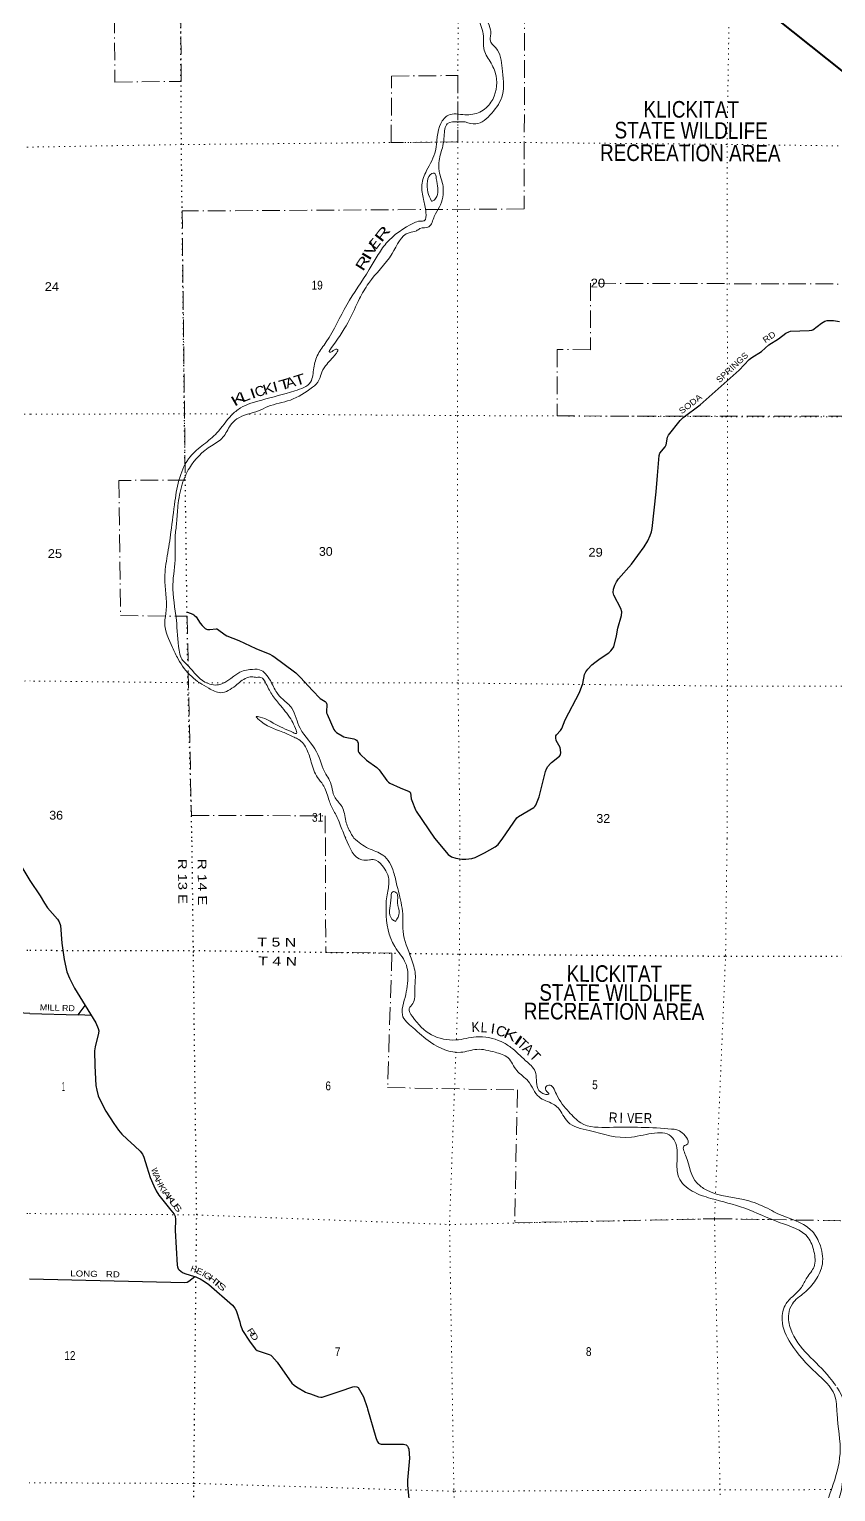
# Model space of a CAD drawing. Header units: feet. Extents: x -256679 to 5, y -731788 to -547785.
# Drawn here: x -31912 to -15892, y -607831 to -578768 of the extents above; entities that cross this region are included whole.
import ezdxf
from ezdxf.enums import TextEntityAlignment as Align

# ---------------------------------------------------------------- set-up
doc = ezdxf.new("R2010")
doc.units = ezdxf.units.FT
doc.header["$LTSCALE"] = 70
doc.linetypes.add('DOT_DASHED', pattern=[7.7, 5, -1.2, 0.3, -1.2])
doc.linetypes.add('DOTTED', pattern=[1.5, 0.3, -1.2])
for name, color, linetype, lineweight in [('26', 7, 'Continuous', 40), ('29', 7, 'Continuous', 25), ('39', 7, 'Continuous', 13), ('44', 7, 'DOT_DASHED', 13), ('6', 7, 'DOTTED', 25), ('7', 7, 'DOTTED', 13)]:
    doc.layers.add(name, color=color, linetype=linetype, lineweight=lineweight)
doc.layers.add('30', color=7, linetype='Continuous')
doc.layers.add('41', color=7, linetype='Continuous')

msp = doc.modelspace()

# ---------------------------------------------------------------- linework, layer by layer
at = {"layer": '26'}
msp.add_lwpolyline([(-17786.57, -577984.7), (-12226.01, -582419.05), (-12124.84, -582512.43), (-12025.01, -582622.07), (-11869.21, -582853.37), (-11058.31, -584280.51), (-10936.49, -584456.86), (-10856.26, -584543), (-10697.84, -584685.91), (-10505.93, -584800.74), (-9226.97, -585393.34), (-8921.8, -585546.39), (-8791.12, -585633.76), (-8617.34, -585781.67), (-8382.84, -585998.3), (-4484.51, -589913.02), (-4294.41, -590167.39), (-4136.49, -590435.53), (-4016.82, -590725.41), (-3561.1, -591991.06), (-3509.28, -592103.04), (-3454.7, -592194.57), (-3310.19, -592392.38), (-1334.84, -594856.62)], dxfattribs=at)
at = {"layer": '29'}
msp.add_line((-32407.21, -594834.01), (-31898.34, -595683.3), dxfattribs=at)
for points in [[(-22506.42, -594845.73), (-22224.03, -594437.48), (-22193.78, -594412.12), (-21892.31, -594234.64), (-21867.55, -594214.2), (-21848.5, -594186.97), (-21782.46, -594021.62), (-21656.06, -593518.85), (-21634.88, -593468.13), (-21607.67, -593419.12), (-21558.69, -593359.21), (-21538.5, -593337.88), (-21376.37, -593214.9), (-21357.23, -593187.41), (-21351.87, -593138.66), (-21365.96, -593043.4), (-21442.67, -592900.84), (-21453.92, -592847.3), (-21451.2, -592811.9), (-21439.7, -592790.9), (-21358.97, -592705.59), (-21331.47, -592662.14), (-21267.08, -592488.43), (-20980.43, -591950.97), (-20912.85, -591769.6), (-20879.27, -591589.94), (-20853.89, -591534.87), (-20817.16, -591485.85), (-20737.61, -591397.17), (-20679.73, -591352.43), (-20574.55, -591270.55), (-20402.17, -591159.1), (-20361.35, -591123.71), (-20331.03, -591090.6), (-20301.49, -591039.3), (-20246.68, -590821.39), (-20219.35, -590669.68), (-20145.15, -590418.38), (-20142.29, -590342.24), (-20157.95, -590282.33), (-20301.53, -590013.27), (-20312.37, -589963.75), (-20304.21, -589895.68), (-20276.99, -589816.71), (-20245.2, -589747.84), (-20208.96, -589691.46), (-19948.19, -589396.39), (-19696.01, -589054.3), (-19622.2, -588933.23), (-19574.92, -588825.58), (-19553.15, -588757.5), (-19540.09, -588691.99), (-19461.68, -587962.92), (-19434.79, -587635.27), (-19402.12, -587240.85), (-19386.91, -587193.84), (-19281.84, -587068.75), (-19263.34, -587025.74), (-19236.13, -586873.26), (-19214.36, -586837.86), (-18983.29, -586543.38), (-18920.46, -586486.61), (-18586.65, -586230.73), (-17808.85, -585545.33), (-17611.02, -585331.02), (-17561.21, -585293.98), (-17369.7, -585173.05), (-17222.55, -585038.3), (-17027.55, -584917.93), (-16884.99, -584809.3), (-16826.48, -584779.35), (-16788.28, -584765.94), (-16416.94, -584754.84), (-16369.32, -584746.67), (-16348.19, -584739.52), (-16175.11, -584610.98), (-16108.08, -584572.41), (-16063.18, -584558.79), (-15938.72, -584558.92), (-15818.93, -584577.89)], [(-28765.83, -590350.36), (-28663.76, -590393.95), (-28639.95, -590407.57), (-28620.52, -590423.51), (-28598.45, -590445.69), (-28515.84, -590568.3), (-28476, -590617.23), (-28418.85, -590677.14), (-28394.36, -590690.75), (-28373.27, -590696.2), (-28351.05, -590699.59), (-28328.37, -590698.92), (-28201.84, -590682.58), (-28184.15, -590683.95), (-28171.01, -590689.05), (-28020.88, -590802.39), (-27990.23, -590820.47), (-27749.14, -590914.39), (-27408.63, -591071.1), (-27135.13, -591187.68), (-27085.99, -591213.66), (-27052.13, -591235.33), (-26642.59, -591536.21), (-26617.17, -591557.33), (-26522.31, -591652.76)], [(-26522.31, -591652.76), (-26286.41, -591911.88), (-26133.81, -592065.05), (-26103.12, -592088.97), (-26036.45, -592128.45), (-26016.58, -592147.97), (-26005.15, -592163.85), (-26002.43, -592182.91), (-26009.23, -592338.11), (-26006.51, -592354.45), (-25996.6, -592376.04), (-25859.39, -592687.03), (-25840.52, -592711.15), (-25807.86, -592741.1), (-25663.64, -592828.23), (-25634.8, -592838.8), (-25463.1, -592866.18), (-25432.34, -592879.97), (-25410.57, -592899.03), (-25391.52, -592920.81), (-25377.92, -592956.84), (-25380.63, -593097.8), (-25376.56, -593114.14), (-25367.55, -593140.85), (-25337.09, -593176.76), (-25210.92, -593290.06), (-25005.11, -593438.17), (-24958.75, -593488.03), (-24809.18, -593699.56), (-24776.96, -593731.41), (-24749.31, -593748.58), (-24546.03, -593845.24), (-24364.26, -593914.67), (-24344.54, -593928.29), (-24336.96, -593942.9), (-24322.77, -594058.99), (-24314.3, -594093.02), (-24239.77, -594278.18), (-24224.22, -594307.67), (-23864.8, -594844.38)], [(-23864.8, -594844.38), (-23593.09, -595165.36), (-23524.66, -595214.69), (-23435.46, -595242.15), (-23318.83, -595262.74), (-23239.92, -595262.74), (-23123.29, -595249.01), (-23051.25, -595224.98), (-22870.59, -595132.99), (-22660.17, -595015.59), (-22598.42, -594967.54), (-22506.42, -594845.73)], [(-31898.34, -595683.3), (-31694.51, -595988.96), (-31612.03, -596131.75), (-31548.65, -596227.31), (-31349.68, -596450.43), (-31316.47, -596503.99), (-31291.36, -596577.44), (-31265.71, -596929.86), (-31219.32, -597253.68), (-31164.57, -597498.43), (-31111.25, -597627.84), (-31013.59, -597826.14), (-30587.14, -598514), (-30540.06, -598626.75), (-30529.77, -598671.38), (-30534.68, -598718.97), (-30602.54, -598989.91), (-30615.54, -599066.13), (-30612.06, -599365.42), (-30591.45, -599759.09), (-30572.65, -599852.21), (-30540.07, -599962.05), (-30476.57, -600104.78), (-30392.04, -600269.66), (-30229.6, -600514.71), (-30140.41, -600645.15), (-30076.3, -600726.3), (-29967.79, -600822.96), (-29815.06, -600961.9), (-29711.59, -601060.5), (-29663.56, -601122.29), (-29634.12, -601179.24), (-29575.84, -601373.84)], [(-31901.98, -598326.77), (-32860.66, -598276.12)], [(-31901.98, -598326.77), (-30943.15, -598355.57), (-30938.05, -598356.02)], [(-30676.72, -598369.51), (-30938.05, -598356.02), (-30801.76, -598167.82)], [(-29575.84, -601373.84), (-29513.14, -601583.18), (-29438.86, -601753.9), (-29394.27, -601853.45), (-29338.04, -601939.07), (-29100.79, -602234.86), (-29032.35, -602316.87), (-29011.77, -602358.06), (-29008.34, -602419.85), (-29015.94, -602640.73), (-28975.75, -603329.5), (-28968.03, -603362.11), (-28962.88, -603380.99), (-28952.59, -603398.16), (-28933.72, -603422.19), (-28865.11, -603471.96), (-28822.08, -603494.7), (-28628.3, -603552.24), (-28624.18, -603553.85)], [(-31909.24, -603602.89), (-28821.84, -603671.42), (-28777.63, -603664.19), (-28739.9, -603643.59), (-28624.18, -603553.85)], [(-28624.18, -603553.85), (-28563.05, -603577.67), (-28516.91, -603600.68), (-28432.87, -603650.46), (-28348.11, -603710.74), (-27871.96, -604122.44), (-27825.62, -604185.96), (-27799.91, -604232.29), (-27728.91, -604457.3), (-27714.15, -604520.63), (-27692.6, -604583.91), (-27675.56, -604625.33), (-27535.7, -604839.34), (-27443.14, -604965.16), (-27419.12, -604996.06), (-27386.92, -605022.45), (-27365.95, -605033.82), (-27144.68, -605100.75), (-27115.84, -605115.5), (-27091.51, -605135.08), (-26987.2, -605254.38), (-26693.59, -605670.8), (-26652.39, -605711.77), (-26602.65, -605746.1), (-26424.26, -605850.79), (-26393.38, -605864.52), (-26328.01, -605886.57), (-26166.97, -605946.91), (-26122.37, -605952.06), (-26093.09, -605949.4), (-25733.99, -605831.8), (-25487.72, -605747.8), (-25442.26, -605740.93), (-25404.53, -605747.8), (-25381.37, -605761.53), (-25350.5, -605802.73), (-25274.21, -605943.38), (-25197.65, -606156.44), (-25190.32, -606182.58)], [(-25190.32, -606182.58), (-25030.24, -606753.29), (-25003.15, -606827.38), (-24971.88, -606863.88), (-24958.55, -606872.01), (-24924.25, -606885.74), (-24791.22, -606886.42), (-24480.12, -606885.17), (-24426.82, -606896.04), (-24399.37, -606923.5), (-24382.22, -606954.39), (-24373.61, -606983.84), (-24361.32, -607160.59), (-24401.09, -607599.74), (-24398.71, -607704.73), (-24360.03, -608098.43)]]:
    msp.add_lwpolyline(points, dxfattribs=at)
at = {"layer": '39'}
for points in [[(-31871.67, -575648.58), (-31632.19, -576045.56), (-31310.01, -576201.92), (-30918.62, -576187.98), (-30480.7, -576110.06), (-30384.37, -576108.57), (-30070.82, -576021.94), (-29912.32, -576026.82), (-29540.51, -576277.81), (-29203.91, -576717.34), (-29171.59, -577028.73), (-29180.47, -577177.26), (-29114.75, -577263.95), (-28808.27, -577359.99), (-28364.51, -577312.21), (-27879.52, -577073.91), (-27422.84, -576526.26), (-26875.26, -575874.7), (-26548.98, -575667.66), (-26482.32, -575591.73), (-26500.21, -575561.52), (-26407.67, -575521.86), (-26146, -575384.75), (-25834.9, -575374.4), (-25727.03, -575459.31), (-25695.7, -575594.01), (-25529.14, -575942.26), (-25425.45, -576057.27), (-25011.36, -575935.04), (-24054.38, -575627.04), (-23344.24, -575319.69), (-23263.18, -575183.6), (-23311.33, -575181.33), (-23470.33, -575262.79), (-23757.27, -575259.22), (-23889.24, -575176.18), (-24059.53, -575127.07), (-24149.84, -575128.58), (-24226.58, -575212.49), (-24300.02, -575420.9), (-24373.38, -575615.26), (-24510.44, -575718.92), (-24711.44, -575776.05), (-24777.81, -575801.79), (-24791.57, -575751.52), (-24841.88, -575775.34), (-25054.94, -575836.42), (-25253.39, -575799.2), (-25425.72, -575756.1), (-25417.57, -575734.06), (-25124.47, -575713.57), (-24943.76, -575696.48), (-24819.03, -575640.94), (-24596.31, -575646.17), (-24437.11, -575530.59), (-24326.88, -575205.92), (-24272.05, -575093.78), (-24181.18, -574995.9), (-23926.61, -575045.47), (-23814.73, -575130.41), (-23648.24, -575143.36), (-23280.75, -575097.17), (-23020.16, -575146.78), (-22717.54, -575216.69), (-22308.31, -575588.36), (-22065.78, -575987.22), (-21905.27, -576339.46), (-21934.06, -576459.77), (-21868.29, -576538.44), (-21860.82, -576634.85), (-21859.69, -576787.45), (-21816.14, -576892.09), (-21813.31, -577096.9), (-21942.78, -577276.9), (-21981.8, -577431.29), (-22156.19, -577745.57), (-22418.51, -577997.12), (-22800.32, -578089.41), (-22926.88, -578112.81), (-22963.43, -578186.9), (-22906, -578319.73), (-22813.27, -578595.3), (-22750.12, -578780.37), (-22746.76, -578892.82), (-22757.29, -578979.1), (-22641.83, -579140.35), (-22519.71, -579540.57), (-22512.74, -580070.67), (-22725.56, -580438.95), (-23043.84, -580650.04), (-23252.32, -580610.76)], [(-25626.18, -594844.86), (-25742.78, -594559.46), (-25814.04, -594388.41), (-25877.64, -594281.65), (-25964.68, -594064.33), (-26077.43, -593780.62), (-26184.97, -593637.48), (-26309.65, -593335.63), (-26396.5, -593084.18), (-26559.89, -592882.51), (-26651.94, -592837.84), (-26878.1, -592734.21), (-27372.23, -592468.49), (-27402.11, -592430.18), (-27327.9, -592436.61), (-27037.71, -592572.71), (-26667.46, -592745.39), (-26603.35, -592763.81), (-26622.85, -592665.32), (-26696.2, -592508.32), (-26917.23, -592211.96), (-27078.61, -592008.3), (-27203.72, -591780.73), (-27313.32, -591647.62), (-27389.57, -591647.21), (-27501.88, -591634.55), (-27592.31, -591656.14), (-27815.96, -591813.54), (-28111.75, -591952.48), (-28348.04, -591864.85), (-28684.94, -591632.85), (-28954.73, -591283.3), (-29067.78, -591051.79), (-29219.48, -590563.07), (-29191.96, -590314.25), (-29220.34, -589667.58), (-29169.67, -589232.17), (-29096.71, -588758.72), (-29018.92, -588144.76), (-28921.89, -587673.45), (-28716.84, -587262.97), (-28448.55, -587019.48), (-28184.33, -586788.01), (-27897.37, -586440.22), (-27715.93, -586294.64), (-27291.59, -586136.32), (-26636.35, -585953.16), (-26324.31, -585780.18), (-26260.47, -585497.43), (-26174.63, -585226.85), (-26014.69, -584982.76), (-25603.07, -584244.13), (-25159.57, -583545.82), (-24999.48, -583275.64), (-24819.42, -583021.63), (-24269.25, -582617.04), (-24146.62, -582579.56), (-24066.32, -582573.97), (-24033.27, -582409.51), (-24079.92, -582148.24), (-24112.39, -581862.96), (-24018.44, -581578.36), (-23841.57, -581181.78), (-23738.1, -580638.23), (-23586.67, -580476.42), (-23257.5, -580466.17), (-22960.21, -580413.57), (-22740.36, -580220.01), (-22639, -579694.52), (-22755.76, -579410.79), (-22884.7, -579151.08), (-22889.31, -578906.1), (-22928.45, -578733.22), (-23109.29, -578077.69), (-23064.33, -577937.39), (-22971.6, -577863.6), (-22865.75, -577952.52), (-22743.41, -577963.23), (-22504.09, -577874.18), (-22266.25, -577692.76), (-22279.15, -577493.92), (-22400.22, -577260.36), (-22380.46, -576965.32), (-22365.57, -576471.48), (-22319.05, -576060.13), (-22391.93, -575822.81), (-22682.48, -575399.59), (-22846.41, -575292.29), (-23137.63, -575334.87), (-23431.56, -575499.92), (-23869.99, -575666.19)], [(-23252.32, -580610.76), (-23378.73, -580608.06), (-23607.73, -580648.98), (-23669.33, -580891.59), (-23696.54, -581086.19), (-23772.47, -581378.92), (-23767.67, -581589.77), (-23693.16, -581893.35), (-23763.74, -582300.55), (-23867.15, -582486.71), (-23974.7, -582692.93), (-24151.5, -582730.12), (-24221.99, -582773.9), (-24364.68, -582811.27), (-24704.2, -583225.04), (-25173.18, -583818.8), (-25349.51, -584121.02), (-25904.95, -585091.78), (-25943.62, -585185.94), (-25923.55, -585186.05), (-25822.86, -585124.35), (-25784.77, -585130.59), (-25811.27, -585202.72), (-26027.46, -585458.54), (-26116.72, -585624.71), (-26157.54, -585744.95), (-26286.77, -585882.79), (-26725.7, -586137.4), (-27171.95, -586267.48), (-27357.03, -586348.79), (-27787.41, -586511.09), (-27914.56, -586636.89), (-28064.44, -586877.01), (-28292.17, -587044.42), (-28732.19, -587487.76), (-28872.49, -587806.24), (-28959.28, -588241.46), (-28985.3, -588578.63), (-29012.95, -588849.53), (-29011.21, -589245.08), (-29058.6, -589807), (-28990.4, -590508.1), (-28935.67, -591108.73), (-28894.39, -591259.54), (-28750.87, -591426.97), (-28421.58, -591741.98), (-28152.99, -591795.64), (-27665.77, -591519.21), (-27529.16, -591493.85), (-27340.53, -591494.88), (-27123.06, -591712.91), (-26993.99, -591950.53), (-26874.35, -592083.7), (-26698.77, -592259.33), (-26611.61, -592456.57), (-26530.51, -592659.8), (-26204.1, -593127.39), (-26020.05, -593574.13), (-25946.5, -593694.99), (-25836.11, -594040.94), (-25698.67, -594218.37), (-25624.06, -594503.89), (-25525.09, -594741.35), (-25463.12, -594843.94)], [(-23923.61, -582185.23), (-23992.8, -582004.15), (-24003.58, -581785.25), (-23914.42, -581635.15), (-23868.23, -581629.37), (-23826.71, -581736.01), (-23795.7, -581926.92), (-23818.73, -582093.45), (-23869.31, -582165.45), (-23923.61, -582185.23)], [(-25626.87, -594843.94), (-25302.49, -595273.29), (-25154.08, -595274.69), (-25077.91, -595268.36), (-24902.87, -595383.96), (-24766.93, -595698.28), (-24803.69, -595967.19), (-24824.1, -596298.2), (-24652.15, -596997.45), (-24435.91, -597329.49), (-24392.08, -597674.27), (-24476.08, -598119.86), (-24500.98, -598354.62), (-24293.15, -598608.48), (-23940.77, -598897.84), (-23342.17, -599097.94), (-23019.59, -599040.46), (-22660.35, -599097.14), (-22401.1, -599208.39), (-22225.36, -599462.38), (-22001.73, -599670.04), (-21785.57, -599986.04), (-21508.13, -600127.29), (-21407.47, -600205.1), (-21213.57, -600481.07), (-20791.58, -600653.83), (-19948.68, -600782.73), (-19132.43, -600797.42), (-19057.44, -600955.55), (-19045.65, -601308.49), (-19010.17, -601585.12), (-18744.1, -601856.79), (-18372.39, -602001.66), (-17699.61, -602197.45), (-17012.38, -602477.41), (-16437.31, -602783.91), (-16325.66, -603054.21), (-16322.12, -603361.05), (-16465.42, -603578.25), (-16572.76, -603769.22), (-16726.36, -603930.3), (-16875.96, -604091.37), (-16958.56, -604416.62), (-16783.77, -604883.2), (-16283.51, -605468.79), (-15916.34, -605906.5), (-15866.34, -606281.35), (-15806.23, -607073.32), (-15969.22, -607763.92), (-16105.89, -608103.43), (-16207.34, -608271.85), (-16267.67, -608340.82), (-16597.13, -608520.61), (-17180.28, -608603.24), (-17868.22, -608582), (-18769.59, -608391.17), (-19266.92, -608391.21), (-19555.17, -608494.68), (-19920.71, -608782.99), (-20127.68, -609100.73), (-20209.48, -609586.42), (-20296.42, -610246.63), (-20317.61, -610421.2), (-20546.53, -610636.28), (-20817.99, -610761.29), (-21610.85, -610795.77), (-22089.16, -610851.81), (-22541.6, -611166.5), (-22856.16, -611476.88), (-23353.6, -612052.23), (-23488.2, -612405.77), (-23627.54, -612610.92), (-23869.68, -612714.2), (-24737.24, -612866.19), (-24999.18, -613019.69), (-25286.45, -613237.81), (-25749.25, -613407.86), (-26151.13, -613648.18), (-26442.9, -613849.94), (-26627.47, -613834.66), (-27029.43, -613657.81), (-27732.81, -613357.86), (-28583.05, -612962.24), (-28847.87, -613005.06), (-28987.92, -613078.34), (-29283.08, -613332.67), (-29541.62, -613916.78), (-29593.98, -614121.64), (-29601.47, -614629.09), (-29592.51, -615216.69), (-29622.18, -615299.05)], [(-25463.12, -594843.94), (-25173.27, -595046.13), (-24887.85, -595179.33), (-24673.59, -595517.39), (-24608.08, -595783.87), (-24548.77, -596014.27), (-24488.39, -596459.27), (-24485.22, -596693.91), (-24324.12, -597228.75), (-24244.34, -597543.3), (-24252.81, -597854.2), (-24295.54, -598131.15), (-24363.23, -598229.71), (-24302.29, -598385.89), (-23919.43, -598753.35), (-23435.64, -598853.64), (-23034.87, -598791.83), (-22537.07, -598886.05), (-22343.98, -599001.58), (-22051.88, -599265.11), (-21864.32, -599476.94), (-21810.48, -599817.67), (-21651.47, -599935.35), (-21591.32, -599933.09), (-21649.88, -599851.1), (-21656.16, -599798.98), (-21592.24, -599748.58), (-21440.93, -599930.47), (-21190.5, -600282.42), (-20954.78, -600502.07), (-20386.82, -600589.99), (-19153.35, -600623.01), (-18940.42, -600696.35), (-18848.99, -600932.63), (-18895.03, -600950.87), (-18876.02, -601143.33), (-18646.64, -601697.94), (-18465.49, -601831.57), (-17618.11, -602052.71), (-17200.14, -602223.47), (-17041.3, -602307.05), (-16389.98, -602623.27), (-16216.15, -602897.32), (-16157.96, -603306.22), (-16292.72, -603625.67), (-16518.07, -603877.3), (-16753.61, -604096.88), (-16826.81, -604295.74), (-16787.18, -604602.43), (-16014.34, -605557.93), (-15891.88, -605722.14)], [(-24638.6, -596497.99), (-24561.26, -596325.19), (-24596.32, -596130.79), (-24629.46, -595920.34), (-24677.68, -595902.49), (-24728.94, -596077.19), (-24755.99, -596281.87), (-24707.02, -596450.14), (-24638.6, -596497.99)], [(-15867.17, -605758.1), (-15824.5, -605825.9), (-15697.65, -606328.79), (-15722.61, -606551.51), (-15680.26, -606998.59), (-15739.8, -607524.31), (-15881.36, -608090.47), (-16116.85, -608353.76), (-16508.98, -608582.22), (-16681.34, -608633.95), (-17534.52, -608707.24), (-17793.07, -608694.3), (-18407.78, -608560.16), (-19084.07, -608462.66), (-19460.57, -608564.49), (-19750.21, -608792.32), (-20017.32, -609114.31), (-20055.5, -609499.55), (-19894.94, -609926.08), (-19945.41, -610261.23), (-20172.83, -610498.83), (-20424.39, -610722.48), (-20956.82, -610921.23), (-21353.89, -610920.85), (-21757.2, -610874.38), (-22002.98, -610929.41), (-22356.32, -611119.08), (-22700.61, -611498), (-23290.55, -612228.46), (-23421.15, -612579.98), (-23588.85, -612729.09), (-24029.42, -612851.24), (-24680.66, -612952.19), (-25052.45, -613194.4), (-25451.69, -613561.06), (-26072.88, -614057), (-26393.48, -614108.46), (-26733.09, -613967.46), (-27097, -613780.43), (-28628.53, -613092.79), (-28759.09, -613049.21), (-28903.17, -613109.97)]]:
    msp.add_spline(points, degree=3, dxfattribs=at)
at = {"layer": '44'}
for points in [[(-31874.73, -578513.96), (-30220.19, -578496.96), (-30212.06, -579816.95), (-28892.12, -579803.39), (-28905.67, -578485.57), (-23392.28, -578229.74), (-23383.9, -575586.52), (-22063.97, -575609.84), (-22082.87, -582339.71), (-28875.12, -582379.84), (-28812.66, -587728.98), (-30132.71, -587733.35), (-30096.76, -590419.43), (-28776.45, -590433.93), (-28691.44, -594394.28), (-26035.9, -594396.79), (-26030.34, -594842.04)], [(-12612.89, -575777.68), (-12689.1, -583843.89), (-14009.11, -583838.2), (-14013.93, -581110.46), (-15411.37, -581091.85), (-15406.84, -583832.17), (-20764.85, -583815.96), (-20766.62, -585135.97), (-21426.61, -585133.12), (-21428.38, -586453.12), (-12684.48, -586460.81), (-12693.68, -587796.84), (-11373.7, -587804.52), (-11364.61, -586484.56), (-7984.86, -586504.24), (-5395.31, -589104.68), (-5395.69, -591875.35), (-7375.69, -591858.58), (-7395.14, -594855.47)], [(-26030.34, -594842.04), (-26022.15, -597108.45), (-24706.96, -597126.72), (-24793.75, -599799.5), (-22215.84, -599847.24), (-22267.9, -602487.62), (-18299.63, -602405.39), (-15450.34, -602451.26), (-15374.66, -594851.55)]]:
    msp.add_lwpolyline(points, dxfattribs=at)
msp.add_lwpolyline([(-24721.13, -581020.11), (-24716.94, -579700.01), (-23396.9, -579687.4), (-23401.09, -581007.49)], close=True, dxfattribs=at)
at = {"layer": '6'}
msp.add_line((-28763.33, -591413.88), (-28813.94, -587632.64), dxfattribs=at)
for points in [[(-28817.13, -587394.88), (-28830.32, -586409.04), (-28889.8, -581059.92), (-28911.59, -577524.71)], [(-28680.1, -594838.91), (-28758.78, -591754.2), (-28761.47, -591552.86)], [(-28668.46, -612951.17), (-28668.1, -612870.72), (-28642.74, -607666.39), (-28585.92, -602329.54), (-28650.82, -597117.61), (-28680.1, -594838.91)], [(-63800.09, -596876.43), (-60752.89, -596867.95), (-55087.2, -596904), (-49796.55, -596942.06), (-44521.95, -596986.14), (-39241.31, -597008.15), (-33956.67, -597036.18), (-31900.25, -597071.64)], [(-31900.25, -597071.64), (-28649.01, -597075.49), (-24571.16, -597130.56)], [(-24349.36, -597133.56), (-23365.36, -597146.85), (-18081.85, -597188.12), (-12724.31, -597194.95), (-7394.87, -597195.9), (-2031.08, -597252.84), (0, -597244.65)]]:
    msp.add_lwpolyline(points, dxfattribs=at)
at = {"layer": '7'}
for p, q in [((-28054.67, -591754.87), (-28404.01, -591754.54)), ((-27215.64, -591755.67), (-27733.93, -591755.18))]:
    msp.add_line(p, q, dxfattribs=at)
for points in [[(-18050.83, -594849.63), (-18041.24, -591822.6), (-18042.49, -586467.78), (-18051.44, -581056.7), (-17964.28, -575682.28), (-18020.05, -570385.4), (-18042.63, -564901.96), (-18088.41, -559613.16), (-18029.97, -554347.01), (-18031.28, -552485.77), (-17721.53, -549179.52)], [(-23384.67, -575479.02), (-23383.9, -575586.52), (-23399.37, -580465.64)], [(-63755.54, -580680.17), (-60769.78, -580661.34), (-55424.68, -580797), (-50124.09, -580827.53), (-44779.47, -580993.3), (-39466.09, -580977.87), (-34161.69, -581147.01), (-31878.3, -581109.41)], [(-23399.82, -580607.63), (-23401.09, -581007.49), (-23408.35, -586444.58), (-23394.82, -591759.31), (-23356.26, -594844.89)], [(-23801.08, -581011.32), (-28889.8, -581059.92), (-31878.3, -581109.41)], [(0, -581200.18), (-2032.74, -581232.27), (-7388.54, -581205.11), (-12693.89, -581128.04), (-18051.44, -581056.7), (-23401.09, -581007.49), (-23685.29, -581010.2)], [(-31885.6, -586419.14), (-34007.34, -586434.28), (-39199.64, -586287), (-44404.12, -586147.57), (-49866.95, -586216.84), (-55315.53, -586147.79), (-60788.03, -586068.32), (-63770.28, -586042.27)], [(-31885.6, -586419.14), (-28830.32, -586409.04), (-27873.1, -586415.32)], [(-27544.72, -586417.47), (-23408.35, -586444.58), (-18078.61, -586467.58), (-12686.58, -586476.86), (-7374.95, -586507.79), (-2065.39, -586548.75), (0, -586544.43)], [(-63785.06, -591410.91), (-60803.88, -591451.26), (-55349.25, -591518.39), (-49958.16, -591540.34), (-44525.1, -591575), (-39253.15, -591639.21), (-33999.6, -591723.21), (-31892.9, -591719.79)], [(-28532.88, -591754.41), (-28758.78, -591754.2), (-31892.9, -591719.79)], [(0, -591914.24), (-2058.12, -591903.6), (-7375.69, -591858.59), (-12721.44, -591829.48), (-18041.24, -591822.6), (-23394.82, -591759.31), (-27094.3, -591755.79)], [(-23356.26, -594844.89), (-23365.36, -597146.85), (-23428.54, -598852.94)], [(-18277.96, -601889.8), (-18079.89, -597178.08), (-18050.83, -594849.63)], [(-23437.24, -599087.7), (-23564.36, -602520.46), (-23476.98, -607822.53), (-23378.26, -612101.8)], [(-63813.66, -601810.26), (-60768.38, -602123.23), (-55074.6, -602145.24), (-49755.87, -602173.27), (-44403.07, -602247.44), (-39080.32, -602275.47), (-33747.52, -602257.36), (-31907.45, -602303.35)], [(-18179.93, -608521.88), (-18189.78, -607795.6), (-18299.63, -602405.39), (-18283.85, -602030.02)], [(-31907.45, -602303.35), (-28585.92, -602329.54), (-23564.36, -602520.46), (-18299.63, -602405.39), (-17150.97, -602423.36)], [(-16771.76, -602429.3), (-12586.81, -602494.78), (-7437.77, -602508.62), (-6744.59, -602511.55)], [(-15983.27, -607788.51), (-18185.77, -607795.58), (-23476.98, -607822.53), (-28642.74, -607666.39), (-31914.81, -607653.16)]]:
    msp.add_lwpolyline(points, dxfattribs=at)

# ---------------------------------------------------------------- texts
at = {"layer": '30'}
for s, rotation, width, p in [('RD', 34.686, 1.15, (-17290.11, -585010.46)), ('SPRINGS', 42.887, 1.1, (-18199.84, -585802.97)), ('SODA', 37.472, 1.15, (-18949.96, -586421.02)), ('MILL RD', 358.28, 1.1, (-31704.13, -598262.68)), ('LONG   RD', 358.728, 1.2, (-31097.93, -603550.88))]:
    msp.add_text(s, height=120, rotation=rotation, dxfattribs=dict(at, width=width)).set_placement(p)
for s, rotation, width, p in [('W', 286.674, 0.8, (-29471.96, -601484.71)), ('A', 293.514, 1.25, (-29429.32, -601602.26)), ('K', 296.128, 1.2, (-29324.74, -601810)), ('A', 303.294, 1.5, (-29228.03, -601953.38)), ('K', 308.733, 1.55, (-29151.93, -602053.36)), ('U', 308.733, 1.5, (-29084.97, -602137.69)), ('S', 308.733, 1.6, (-29012.81, -602227.66)), ('E', 336.709, 1.2, (-28551.44, -603507.15)), ('G', 326.36, 1.25, (-28398.69, -603591.78)), ('H', 324.58, 1.3, (-28299.31, -603659.54)), ('T', 319.152, 1.9, (-28213.56, -603732.91)), ('S', 319.152, 1.65, (-28127.68, -603801.78)), ('R', 303.165, 1.3, (-27551.14, -604687.77)), ('D', 303.165, 1.3, (-27488.56, -604783.52))]:
    msp.add_text(s, height=120, rotation=rotation, dxfattribs=dict(at, width=width)).set_placement(p, align=Align.CENTER)
for s, rotation, p in [('H', 293.514, (-29384.26, -601702.41)), ('I', 301.294, (-29277.35, -601879.94)), ('H', 339.668, (-28665.41, -603462.4)), ('I', 329.495, (-28473.75, -603546.73))]:
    msp.add_text(s, height=120, rotation=rotation, dxfattribs=at).set_placement(p, align=Align.CENTER)
at = {"layer": '41'}
for s, rotation, width, p in [('R', 52.433, 1.65, (-24816.85, -582891.97)), ('V', 59.502, 1.45, (-25033.19, -583174.96)), ('R', 57.515, 1.5, (-25205.31, -583468.7)), ('I', 59.202, 1.75, (-25122.96, -583328.15)), ('T', 17.216, 1.35, (-26512.21, -585826.33)), ('I', 19.028, 1.4, (-27438.62, -586098.89)), ('C', 18.028, 1.05, (-27298.97, -586054.59)), ('K', 16.469, 1.2, (-27134.99, -586006.6)), ('I', 14.864, 1.25, (-27000.22, -585968.22)), ('T', 15.802, 1.35, (-26814.83, -585919.86)), ('A', 15.802, 1.1, (-26697.36, -585881.09)), ('K', 30.194, 1.5, (-27717.04, -586202.73)), ('L', 21.383, 1.3, (-27594.02, -586153.22)), ('K', 2.855, 0.9, (-23040.53, -598692)), ('L', 356.322, 0.85, (-22885.19, -598702.46)), ('I', 351.786, 1.1, (-22715.53, -598725.39)), ('C', 342.184, 1.05, (-22565.62, -598773.7)), ('K', 335.106, 1.4, (-22394.16, -598842.54)), ('I', 325.171, 1.9, (-22250.98, -598942.35)), ('R', 356.787, 0.9, (-20317.93, -600493.71)), ('V', 358.702, 0.8, (-19966.55, -600503.71)), ('R', 359.704, 0.85, (-19622.49, -600506.44))]:
    msp.add_text(s, height=200, rotation=rotation, dxfattribs=dict(at, width=width)).set_placement(p, align=Align.CENTER)
for s, rotation, p in [('E', 53.549, (-24971.8, -583089.45)), ('T', 316.714, (-22176.24, -599007.46)), ('A', 316.714, (-22067.45, -599106)), ('T', 314.395, (-21934.49, -599242.37)), ('I', 358.702, (-20155.47, -600500.36)), ('E', 359.704, (-19806.2, -600505.43))]:
    msp.add_text(s, height=200, rotation=rotation, dxfattribs=at).set_placement(p, align=Align.CENTER)
at = {"layer": '44', "width": 0.85}
for s, p in [('KLICKITAT', (-19710.96, -580521.68)), ('STATE WILDLIFE', (-20286.2, -580937.06)), ('RECREATION AREA', (-20574.84, -581383.72)), ('KLICKITAT', (-21238.35, -597696.47)), ('STATE WILDLIFE', (-21780.87, -598072.9)), ('RECREATION AREA', (-22089.57, -598442.04))]:
    msp.add_text(s, height=330, rotation=359.752, dxfattribs=at).set_placement(p)
at = {"layer": '6'}
for s, rotation, width, p in [('R 13 E', 270.736, 1.25, (-28958.92, -595256.48)), ('R 14 E', 270.736, 1.3, (-28568.48, -595252.14)), ('T 5 N', 359.226, 1.35, (-27381.7, -596992.6)), ('T 4 N', 359.226, 1.35, (-27365, -597368.96))]:
    msp.add_text(s, height=175, rotation=rotation, dxfattribs=dict(at, width=width)).set_placement(p)
at = {"layer": '7'}
for s, width, p in [('24', 1.1, (-31606.41, -583970.47)), ('19', 0.85, (-26303.93, -583940.81)), ('20', 1.1, (-20759.78, -583899.61)), ('25', 1.1, (-31545.4, -589275.46)), ('30', 1.05, (-26158.61, -589232.83)), ('29', 1.1, (-20805.59, -589250.37)), ('36', 1.05, (-31514.47, -594474.86)), ('31', 0.85, (-26295.39, -594517.28)), ('32', 1.05, (-20646.74, -594538.57)), ('1', 0.4, (-31266.14, -599864.37)), ('6', 0.85, (-26029.89, -599853.01)), ('5', 0.85, (-20730.8, -599832.31)), ('12', 0.85, (-31215.18, -605212.34)), ('7', 0.85, (-25840.52, -605134.81)), ('8', 0.85, (-20853.95, -605133.37))]:
    msp.add_text(s, height=175, dxfattribs=dict(at, width=width)).set_placement(p)

doc.saveas('drawing.dxf')
